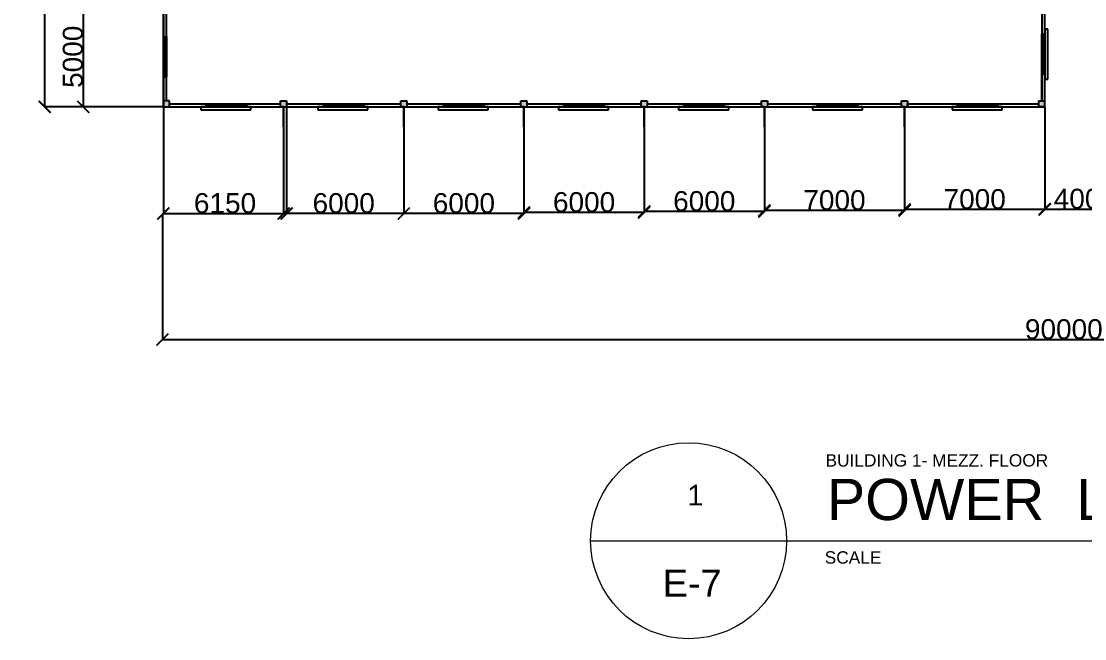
# Model space of a CAD drawing. Header units: millimetres. Extents: x 3339 to 2017737, y 4955 to 2748989.
# Drawn here: x 1295937 to 1349027, y 1636591 to 1667423 of the extents above; entities that cross this region are included whole.
import ezdxf

# ---------------------------------------------------------------- set-up
doc = ezdxf.new("R2010")
doc.units = ezdxf.units.MM
doc.header["$LTSCALE"] = 30
doc.layers.add('MACH BLOCK', color=41, linetype='Continuous', lineweight=5)
doc.layers.add('TEXT MACHLAYOUT', color=255, linetype='Continuous', lineweight=5)
doc.styles.get("Standard").update_dxf_attribs({"font": 'arial.ttf'})
doc.dimstyles.new('ISO-25', dxfattribs={"dimtxt": 1000, "dimasz": 600, "dimexe": 1.25, "dimexo": 0.625, "dimtad": 1, "dimtxsty": 'Standard', "dimblk": 'ARCHTICK', "dimcen": 2.5, "dimclrd": 4, "dimadec": 0, "dimazin": 0, "dimtfac": 1, "dimtmove": 0, "dimatfit": 3, "dimfxl": 1, "dimarcsym": 0})

# ---------------------------------------------------------------- blocks, each defined once
blk = doc.blocks.new('_ArchTick')
at = {"color": 0, "linetype": 'ByBlock', "const_width": 0.15}
blk.add_lwpolyline([(-0.5, -0.5), (0.5, 0.5)], dxfattribs=at)
blk = doc.blocks.new('*D349')
at = {"color": 0, "lineweight": -2, "transparency": 16777216}
for p, q in [((1303033, 1732949), (1297104, 1732949)), ((1303033, 1663149), (1297104, 1663149))]:
    blk.add_line(p, q, dxfattribs=at)
at = {"color": 4, "lineweight": -2, "transparency": 16777216}
blk.add_line((1297105, 1732949), (1297105, 1663149), dxfattribs=at)
at = {"layer": 'Defpoints', "color": 0, "transparency": 16777216}
for p in [(1303034, 1732949), (1297105, 1663149), (1303034, 1663149)]:
    blk.add_point(p, dxfattribs=at)
at = {"color": 4, "lineweight": -2, "transparency": 16777216, "xscale": 600, "yscale": 600, "zscale": 600}
for p, rotation in [((1297105, 1732949), 90), ((1297105, 1663149), 270)]:
    blk.add_blockref('_ArchTick', p, dxfattribs=dict(at, rotation=rotation))
at = {"color": 0, "transparency": 16777216, "insert": (1296594, 1698049), "char_height": 1000, "attachment_point": 5, "rotation": 90}
blk.add_mtext('69800', dxfattribs=at)
blk = doc.blocks.new('*D346')
at = {"color": 0, "lineweight": -2, "transparency": 16777216}
for p, q in [((1303034, 1663148), (1303034, 1657823)), ((1309184, 1663298), (1309184, 1657823))]:
    blk.add_line(p, q, dxfattribs=at)
at = {"color": 4, "lineweight": -2, "transparency": 16777216}
blk.add_line((1303034, 1657824), (1309184, 1657824), dxfattribs=at)
at = {"layer": 'Defpoints', "color": 0, "transparency": 16777216}
for p in [(1303034, 1663149), (1309184, 1663299), (1309184, 1657824)]:
    blk.add_point(p, dxfattribs=at)
at = {"color": 4, "lineweight": -2, "transparency": 16777216, "xscale": 600, "yscale": 600, "zscale": 600, "rotation": 180}
blk.add_blockref('_ArchTick', (1303034, 1657824), dxfattribs=at)
at = {"color": 4, "lineweight": -2, "transparency": 16777216, "xscale": 600, "yscale": 600, "zscale": 600}
blk.add_blockref('_ArchTick', (1309184, 1657824), dxfattribs=at)
at = {"color": 0, "transparency": 16777216, "insert": (1306109, 1658335), "char_height": 1000, "attachment_point": 5}
blk.add_mtext('6150', dxfattribs=at)
blk = doc.blocks.new('*D347')
at = {"color": 0, "lineweight": -2, "transparency": 16777216}
for p, q in [((1309034, 1662148), (1309034, 1657823)), ((1315034, 1662148), (1315034, 1657823))]:
    blk.add_line(p, q, dxfattribs=at)
at = {"color": 4, "lineweight": -2, "transparency": 16777216}
blk.add_line((1315034, 1657824), (1309034, 1657824), dxfattribs=at)
at = {"layer": 'Defpoints', "color": 0, "transparency": 16777216}
for p in [(1309034, 1662149), (1315034, 1662149), (1309034, 1657824)]:
    blk.add_point(p, dxfattribs=at)
at = {"color": 4, "lineweight": -2, "transparency": 16777216, "xscale": 600, "yscale": 600, "zscale": 600, "rotation": 180}
blk.add_blockref('_ArchTick', (1309034, 1657824), dxfattribs=at)
at = {"color": 4, "lineweight": -2, "transparency": 16777216, "xscale": 600, "yscale": 600, "zscale": 600}
blk.add_blockref('_ArchTick', (1315034, 1657824), dxfattribs=at)
at = {"color": 0, "transparency": 16777216, "insert": (1312034, 1658335), "char_height": 1000, "attachment_point": 5}
blk.add_mtext('6000', dxfattribs=at)
blk = doc.blocks.new('*D348')
at = {"color": 0, "lineweight": -2, "transparency": 16777216}
for p, q in [((1315034, 1662148), (1315034, 1657823)), ((1321034, 1662148), (1321034, 1657823))]:
    blk.add_line(p, q, dxfattribs=at)
at = {"color": 4, "lineweight": -2, "transparency": 16777216}
blk.add_line((1321034, 1657824), (1315034, 1657824), dxfattribs=at)
at = {"layer": 'Defpoints', "color": 0, "transparency": 16777216}
for p in [(1315034, 1662149), (1321034, 1662149), (1315034, 1657824)]:
    blk.add_point(p, dxfattribs=at)
at = {"color": 4, "lineweight": -2, "transparency": 16777216, "xscale": 600, "yscale": 600, "zscale": 600, "rotation": 180}
blk.add_blockref('_ArchTick', (1315034, 1657824), dxfattribs=at)
at = {"color": 4, "lineweight": -2, "transparency": 16777216, "xscale": 600, "yscale": 600, "zscale": 600}
blk.add_blockref('_ArchTick', (1321034, 1657824), dxfattribs=at)
at = {"color": 0, "transparency": 16777216, "insert": (1318034, 1658335), "char_height": 1000, "attachment_point": 5}
blk.add_mtext('6000', dxfattribs=at)
blk = doc.blocks.new('*D350')
at = {"color": 0, "lineweight": -2, "transparency": 16777216}
for p, q in [((1321034, 1662148), (1321034, 1657873)), ((1327034, 1662148), (1327034, 1657873))]:
    blk.add_line(p, q, dxfattribs=at)
at = {"color": 4, "lineweight": -2, "transparency": 16777216}
blk.add_line((1327034, 1657874), (1321034, 1657874), dxfattribs=at)
at = {"layer": 'Defpoints', "color": 0, "transparency": 16777216}
for p in [(1321034, 1662149), (1327034, 1662149), (1321034, 1657874)]:
    blk.add_point(p, dxfattribs=at)
at = {"color": 4, "lineweight": -2, "transparency": 16777216, "xscale": 600, "yscale": 600, "zscale": 600, "rotation": 180}
blk.add_blockref('_ArchTick', (1321034, 1657874), dxfattribs=at)
at = {"color": 4, "lineweight": -2, "transparency": 16777216, "xscale": 600, "yscale": 600, "zscale": 600}
blk.add_blockref('_ArchTick', (1327034, 1657874), dxfattribs=at)
at = {"color": 0, "transparency": 16777216, "insert": (1324034, 1658385), "char_height": 1000, "attachment_point": 5}
blk.add_mtext('6000', dxfattribs=at)
blk = doc.blocks.new('*D351')
at = {"color": 0, "lineweight": -2, "transparency": 16777216}
for p, q in [((1327034, 1662148), (1327034, 1657923)), ((1333034, 1662148), (1333034, 1657923))]:
    blk.add_line(p, q, dxfattribs=at)
at = {"color": 4, "lineweight": -2, "transparency": 16777216}
blk.add_line((1333034, 1657924), (1327034, 1657924), dxfattribs=at)
at = {"layer": 'Defpoints', "color": 0, "transparency": 16777216}
for p in [(1327034, 1662149), (1333034, 1662149), (1327034, 1657924)]:
    blk.add_point(p, dxfattribs=at)
at = {"color": 4, "lineweight": -2, "transparency": 16777216, "xscale": 600, "yscale": 600, "zscale": 600, "rotation": 180}
blk.add_blockref('_ArchTick', (1327034, 1657924), dxfattribs=at)
at = {"color": 4, "lineweight": -2, "transparency": 16777216, "xscale": 600, "yscale": 600, "zscale": 600}
blk.add_blockref('_ArchTick', (1333034, 1657924), dxfattribs=at)
at = {"color": 0, "transparency": 16777216, "insert": (1330034, 1658435), "char_height": 1000, "attachment_point": 5}
blk.add_mtext('6000', dxfattribs=at)
blk = doc.blocks.new('*D352')
at = {"color": 0, "lineweight": -2, "transparency": 16777216}
for p, q in [((1333034, 1662148), (1333034, 1657973)), ((1340034, 1662148), (1340034, 1657973))]:
    blk.add_line(p, q, dxfattribs=at)
at = {"color": 4, "lineweight": -2, "transparency": 16777216}
blk.add_line((1340034, 1657974), (1333034, 1657974), dxfattribs=at)
at = {"layer": 'Defpoints', "color": 0, "transparency": 16777216}
for p in [(1333034, 1662149), (1340034, 1662149), (1333034, 1657974)]:
    blk.add_point(p, dxfattribs=at)
at = {"color": 4, "lineweight": -2, "transparency": 16777216, "xscale": 600, "yscale": 600, "zscale": 600, "rotation": 180}
blk.add_blockref('_ArchTick', (1333034, 1657974), dxfattribs=at)
at = {"color": 4, "lineweight": -2, "transparency": 16777216, "xscale": 600, "yscale": 600, "zscale": 600}
blk.add_blockref('_ArchTick', (1340034, 1657974), dxfattribs=at)
at = {"color": 0, "transparency": 16777216, "insert": (1336534, 1658485), "char_height": 1000, "attachment_point": 5}
blk.add_mtext('7000', dxfattribs=at)
blk = doc.blocks.new('*D353')
at = {"color": 0, "lineweight": -2, "transparency": 16777216}
for p, q in [((1340034, 1663148), (1340034, 1658023)), ((1347034, 1663148), (1347034, 1658023))]:
    blk.add_line(p, q, dxfattribs=at)
at = {"color": 4, "lineweight": -2, "transparency": 16777216}
blk.add_line((1347034, 1658024), (1340034, 1658024), dxfattribs=at)
at = {"layer": 'Defpoints', "color": 0, "transparency": 16777216}
for p in [(1340034, 1663149), (1347034, 1663149), (1340034, 1658024)]:
    blk.add_point(p, dxfattribs=at)
at = {"color": 4, "lineweight": -2, "transparency": 16777216, "xscale": 600, "yscale": 600, "zscale": 600, "rotation": 180}
blk.add_blockref('_ArchTick', (1340034, 1658024), dxfattribs=at)
at = {"color": 4, "lineweight": -2, "transparency": 16777216, "xscale": 600, "yscale": 600, "zscale": 600}
blk.add_blockref('_ArchTick', (1347034, 1658024), dxfattribs=at)
at = {"color": 0, "transparency": 16777216, "insert": (1343534, 1658535), "char_height": 1000, "attachment_point": 5}
blk.add_mtext('7000', dxfattribs=at)
blk = doc.blocks.new('*D354')
at = {"color": 0, "lineweight": -2, "transparency": 16777216}
for p, q in [((1347034, 1663148), (1347034, 1658040)), ((1351034, 1663148), (1351034, 1658040))]:
    blk.add_line(p, q, dxfattribs=at)
at = {"color": 4, "lineweight": -2, "transparency": 16777216}
blk.add_line((1347034, 1658042), (1351034, 1658042), dxfattribs=at)
at = {"layer": 'Defpoints', "color": 0, "transparency": 16777216}
for p in [(1347034, 1663149), (1351034, 1663149), (1351034, 1658042)]:
    blk.add_point(p, dxfattribs=at)
at = {"color": 4, "lineweight": -2, "transparency": 16777216, "xscale": 600, "yscale": 600, "zscale": 600, "rotation": 180}
blk.add_blockref('_ArchTick', (1347034, 1658042), dxfattribs=at)
at = {"color": 4, "lineweight": -2, "transparency": 16777216, "xscale": 600, "yscale": 600, "zscale": 600}
blk.add_blockref('_ArchTick', (1351034, 1658042), dxfattribs=at)
at = {"color": 0, "transparency": 16777216, "insert": (1349034, 1658553), "char_height": 1000, "attachment_point": 5}
blk.add_mtext('4000', dxfattribs=at)
blk = doc.blocks.new('*D239')
at = {"color": 0, "lineweight": -2, "transparency": 16777216}
for p, q in [((1392984, 1658191), (1392984, 1651526)), ((1302984, 1657773), (1302984, 1651526))]:
    blk.add_line(p, q, dxfattribs=at)
at = {"color": 4, "lineweight": -2, "transparency": 16777216}
blk.add_line((1302984, 1651527), (1392984, 1651527), dxfattribs=at)
at = {"layer": 'Defpoints', "color": 0, "transparency": 16777216}
for p in [(1392984, 1658192), (1302984, 1657774), (1392984, 1651527)]:
    blk.add_point(p, dxfattribs=at)
at = {"color": 4, "lineweight": -2, "transparency": 16777216, "xscale": 600, "yscale": 600, "zscale": 600, "rotation": 180}
blk.add_blockref('_ArchTick', (1302984, 1651527), dxfattribs=at)
at = {"color": 4, "lineweight": -2, "transparency": 16777216, "xscale": 600, "yscale": 600, "zscale": 600}
blk.add_blockref('_ArchTick', (1392984, 1651527), dxfattribs=at)
at = {"color": 0, "transparency": 16777216, "insert": (1347984, 1652039), "char_height": 1000, "attachment_point": 5}
blk.add_mtext('90000', dxfattribs=at)
blk = doc.blocks.new('*D368')
at = {"color": 0, "lineweight": -2, "transparency": 16777216}
for p, q in [((1303033, 1668149), (1299026, 1668149)), ((1303033, 1663149), (1299026, 1663149))]:
    blk.add_line(p, q, dxfattribs=at)
at = {"color": 4, "lineweight": -2, "transparency": 16777216}
blk.add_line((1299028, 1668149), (1299028, 1663149), dxfattribs=at)
at = {"layer": 'Defpoints', "color": 0, "transparency": 16777216}
for p in [(1303034, 1668149), (1299028, 1663149), (1303034, 1663149)]:
    blk.add_point(p, dxfattribs=at)
at = {"color": 4, "lineweight": -2, "transparency": 16777216, "xscale": 600, "yscale": 600, "zscale": 600}
for p, rotation in [((1299028, 1668149), 90), ((1299028, 1663149), 270)]:
    blk.add_blockref('_ArchTick', p, dxfattribs=dict(at, rotation=rotation))
at = {"color": 0, "transparency": 16777216, "insert": (1298516, 1665649), "char_height": 1000, "attachment_point": 5, "rotation": 90}
blk.add_mtext('5000', dxfattribs=at)

msp = doc.modelspace()

# ---------------------------------------------------------------- hatches: boundary and pattern name
at = {"true_color": 0xf8d731}
h = msp.add_hatch(color=40, dxfattribs=at)
h.dxf.hatch_style = 1
h.paths.add_polyline_path([(1393034.084, 1663448.947), (1392884.084, 1663448.947), (1392734.084, 1663448.947), (1392734.084, 1663298.947), (1392734.084, 1663148.947), (1393034.084, 1663148.947)])
h.paths.add_polyline_path([(1387184.084, 1663448.947), (1387034.084, 1663448.947), (1386884.084, 1663448.947), (1386884.084, 1663298.947), (1386884.084, 1663148.947), (1387184.084, 1663148.947)])
h.paths.add_polyline_path([(1384184.084, 1663448.947), (1384034.084, 1663448.947), (1383884.084, 1663448.947), (1383884.084, 1663298.947), (1383884.084, 1663148.947), (1384184.084, 1663148.947)])
h.paths.add_polyline_path([(1378184.084, 1663448.947), (1378034.084, 1663448.947), (1377884.084, 1663448.947), (1377884.084, 1663298.947), (1377884.084, 1663148.947), (1378184.084, 1663148.947)])
h.paths.add_polyline_path([(1372184.084, 1663448.947), (1372034.084, 1663448.947), (1371884.084, 1663448.947), (1371884.084, 1663298.947), (1371884.084, 1663148.947), (1372184.084, 1663148.947)])
h.paths.add_polyline_path([(1366184.084, 1663448.947), (1366034.084, 1663448.947), (1365884.084, 1663448.947), (1365884.084, 1663298.947), (1365884.084, 1663148.947), (1366184.084, 1663148.947)])
h.paths.add_polyline_path([(1360184.084, 1663448.947), (1360034.084, 1663448.947), (1359884.084, 1663448.947), (1359884.084, 1663298.947), (1359884.084, 1663148.947), (1360184.084, 1663148.947)])
h.paths.add_polyline_path([(1357184.084, 1663448.947), (1357034.084, 1663448.947), (1356884.084, 1663448.947), (1356884.084, 1663298.947), (1356884.084, 1663148.947), (1357184.084, 1663148.947)])
h.paths.add_polyline_path([(1351334.084, 1663448.947), (1351184.084, 1663448.947), (1351034.084, 1663448.947), (1351034.084, 1663148.947), (1351334.084, 1663148.947)])
h.paths.add_polyline_path([(1351334.084, 1666298.947), (1351184.084, 1666298.947), (1351034.084, 1666298.947), (1351034.084, 1665998.947), (1351334.084, 1665998.947)])
h.paths.add_polyline_path([(1351334.084, 1672298.947), (1351184.084, 1672298.947), (1351034.084, 1672298.947), (1351034.084, 1672148.947), (1351034.084, 1671998.947), (1351334.084, 1671998.947)])
h.paths.add_polyline_path([(1351334.084, 1678298.947), (1351184.084, 1678298.947), (1351034.084, 1678298.947), (1351034.084, 1677998.947), (1351334.084, 1677998.947)])
h.paths.add_polyline_path([(1347034.084, 1674298.947), (1346888.192, 1674298.947), (1346738.192, 1674298.947), (1346738.192, 1674148.947), (1346738.192, 1673998.947), (1347034.084, 1673998.947)])
h.paths.add_polyline_path([(1347034.084, 1668148.947), (1347034.084, 1668299.806), (1346738.192, 1668299.806), (1346738.192, 1668149.806), (1346738.192, 1667999.806), (1347034.084, 1667999.806)])
h.paths.add_polyline_path([(1347034.084, 1663448.947), (1346734.084, 1663448.947), (1346734.084, 1663148.947), (1347034.084, 1663148.947)])
h.paths.add_polyline_path([(1393034.084, 1666298.947), (1392884.084, 1666298.947), (1392734.084, 1666298.947), (1392734.084, 1666148.947), (1392734.084, 1665998.947), (1393034.084, 1665998.947)])
h.paths.add_polyline_path([(1393034.084, 1672298.947), (1392884.084, 1672298.947), (1392734.084, 1672298.947), (1392734.084, 1672148.947), (1392734.084, 1671998.947), (1393034.084, 1671998.947)])
h.paths.add_polyline_path([(1393034.084, 1678298.947), (1392884.084, 1678298.947), (1392734.084, 1678298.947), (1392734.084, 1678148.947), (1392734.084, 1677998.947), (1393034.084, 1677998.947)])
h.paths.add_polyline_path([(1340184.084, 1663448.947), (1339884.084, 1663448.947), (1339884.084, 1663148.947), (1340034.084, 1663148.947), (1340184.084, 1663148.947)])
h.paths.add_polyline_path([(1333184.084, 1663448.947), (1332884.084, 1663448.947), (1332884.084, 1663148.947), (1333034.084, 1663148.947), (1333184.084, 1663148.947)])
h.paths.add_polyline_path([(1327184.084, 1663448.947), (1326884.084, 1663448.947), (1326884.084, 1663148.947), (1327034.084, 1663148.947), (1327184.084, 1663148.947)])
h.paths.add_polyline_path([(1321184.084, 1663448.947), (1320884.084, 1663448.947), (1320884.084, 1663148.947), (1321034.084, 1663148.947), (1321184.084, 1663148.947)])
h.paths.add_polyline_path([(1351334.084, 1684298.947), (1351184.084, 1684298.947), (1351034.084, 1684298.947), (1351034.084, 1684148.947), (1351034.084, 1683998.947), (1351334.084, 1683998.947)])
h.paths.add_polyline_path([(1347034.084, 1680298.947), (1346888.192, 1680298.947), (1346738.192, 1680298.947), (1346738.192, 1680148.947), (1346738.192, 1679998.947), (1347034.084, 1679998.947)])
h.paths.add_polyline_path([(1347034.084, 1686298.947), (1346888.192, 1686298.947), (1346738.192, 1686298.947), (1346738.192, 1686148.947), (1346738.192, 1685998.947), (1347034.084, 1685998.947)])
h.paths.add_polyline_path([(1303334.084, 1663448.947), (1303034.084, 1663448.947), (1303034.084, 1663148.947), (1303334.084, 1663148.947)])
h.paths.add_polyline_path([(1309184.084, 1663448.947), (1308884.084, 1663448.947), (1308884.084, 1663148.947), (1309034.084, 1663148.947), (1309184.084, 1663148.947)])
h.paths.add_polyline_path([(1315184.084, 1663448.947), (1314884.084, 1663448.947), (1314884.084, 1663148.947), (1315034.084, 1663148.947), (1315184.084, 1663148.947)])

# ---------------------------------------------------------------- linework, layer by layer
for p, q in [((1303034.084, 1671148.947), (1303034.084, 1663148.947)), ((1303034.084, 1663148.947), (1303034.084, 1668148.947)), ((1347034.084, 1663148.947), (1347034.084, 1668148.947)), ((1303184.084, 1663448.947), (1303184.084, 1667998.947)), ((1346888.192, 1667999.806), (1346888.192, 1663448.947)), ((1347032.521, 1667028.876), (1347032.521, 1664528.876)), ((1347182.521, 1667028.876), (1347032.521, 1667028.876)), ((1347032.521, 1667028.876), (1347032.521, 1667028.876)), ((1347182.521, 1664528.876), (1347182.521, 1667028.876)), ((1303034.084, 1663148.947), (1303034.084, 1664648.947)), ((1303034.084, 1664648.947), (1303184.084, 1664648.947)), ((1346888.192, 1663448.947), (1346888.192, 1664798.947)), ((1346888.192, 1664798.947), (1347038.192, 1664798.947)), ((1347032.521, 1664528.876), (1347182.521, 1664528.876)), ((1303334.084, 1663448.947), (1303034.084, 1663448.947)), ((1303334.084, 1663148.947), (1303334.084, 1663448.947)), ((1308884.084, 1663148.947), (1308884.084, 1663448.947)), ((1308884.084, 1663448.947), (1309184.084, 1663448.947)), ((1309184.084, 1663448.947), (1309184.084, 1663148.947)), ((1314884.084, 1663148.947), (1314884.084, 1663448.947)), ((1314884.084, 1663448.947), (1315184.084, 1663448.947)), ((1315184.084, 1663448.947), (1315184.084, 1663148.947)), ((1320884.084, 1663148.947), (1320884.084, 1663448.947)), ((1320884.084, 1663448.947), (1321184.084, 1663448.947)), ((1321184.084, 1663448.947), (1321184.084, 1663148.947)), ((1326884.084, 1663148.947), (1326884.084, 1663448.947)), ((1326884.084, 1663448.947), (1327184.084, 1663448.947)), ((1327184.084, 1663448.947), (1327184.084, 1663148.947)), ((1332884.084, 1663148.947), (1332884.084, 1663448.947)), ((1332884.084, 1663448.947), (1333184.084, 1663448.947)), ((1333184.084, 1663448.947), (1333184.084, 1663148.947)), ((1339884.084, 1663148.947), (1339884.084, 1663448.947)), ((1339884.084, 1663448.947), (1340184.084, 1663448.947)), ((1340184.084, 1663448.947), (1340184.084, 1663148.947)), ((1346734.084, 1663148.947), (1346734.084, 1663448.947)), ((1346734.084, 1663448.947), (1347034.084, 1663448.947)), ((1303034.084, 1663148.947), (1347034.084, 1663148.947)), ((1303034.084, 1663148.947), (1309034.084, 1663148.947)), ((1303034.084, 1663148.947), (1303334.084, 1663148.947)), ((1303334.084, 1663298.947), (1308884.084, 1663298.947)), ((1303334.084, 1663298.947), (1305184.084, 1663298.947)), ((1307402.521, 1663148.876), (1304902.521, 1663148.876)), ((1304902.521, 1663148.876), (1304902.521, 1662998.876)), ((1304902.521, 1662998.876), (1307402.521, 1662998.876)), ((1304902.521, 1662998.876), (1304902.521, 1662998.876)), ((1305184.084, 1663298.947), (1305184.084, 1663148.947)), ((1307402.521, 1662998.876), (1307402.521, 1663148.876)), ((1309034.084, 1663148.947), (1308884.084, 1663148.947)), ((1309034.084, 1663148.947), (1309034.084, 1662148.947)), ((1309034.084, 1662148.947), (1309034.084, 1663148.947)), ((1309034.084, 1663148.947), (1315034.084, 1663148.947)), ((1309184.084, 1663298.947), (1314884.084, 1663298.947)), ((1309184.084, 1663298.947), (1311034.084, 1663298.947)), ((1309184.084, 1663148.947), (1315034.084, 1663148.947)), ((1313242.521, 1663148.876), (1310742.521, 1663148.876)), ((1310742.521, 1663148.876), (1310742.521, 1662998.876)), ((1310742.521, 1662998.876), (1313242.521, 1662998.876)), ((1310742.521, 1662998.876), (1310742.521, 1662998.876)), ((1311034.084, 1663298.947), (1311034.084, 1663148.947)), ((1313242.521, 1662998.876), (1313242.521, 1663148.876)), ((1315034.084, 1663148.947), (1314884.084, 1663148.947)), ((1315034.084, 1663148.947), (1315034.084, 1662148.947)), ((1315034.084, 1662148.947), (1315034.084, 1663148.947)), ((1315034.084, 1663148.947), (1321034.084, 1663148.947)), ((1315184.084, 1663298.947), (1320884.084, 1663298.947)), ((1315184.084, 1663298.947), (1317034.084, 1663298.947)), ((1315184.084, 1663298.947), (1317034.084, 1663298.947)), ((1315184.084, 1663148.947), (1321034.084, 1663148.947)), ((1319252.521, 1663148.876), (1316752.521, 1663148.876)), ((1316752.521, 1663148.876), (1316752.521, 1662998.876)), ((1316752.521, 1662998.876), (1319252.521, 1662998.876)), ((1316752.521, 1662998.876), (1316752.521, 1662998.876)), ((1317034.084, 1663298.947), (1317034.084, 1663148.947)), ((1319252.521, 1662998.876), (1319252.521, 1663148.876)), ((1321034.084, 1663148.947), (1320884.084, 1663148.947)), ((1321034.084, 1663148.947), (1321034.084, 1662148.947)), ((1321034.084, 1662148.947), (1321034.084, 1663148.947)), ((1321034.084, 1663148.947), (1327034.084, 1663148.947)), ((1321184.084, 1663298.947), (1326884.084, 1663298.947)), ((1321184.084, 1663298.947), (1323034.084, 1663298.947)), ((1321184.084, 1663148.947), (1327034.084, 1663148.947)), ((1325252.521, 1663148.876), (1322752.521, 1663148.876)), ((1322752.521, 1663148.876), (1322752.521, 1662998.876)), ((1322752.521, 1662998.876), (1325252.521, 1662998.876)), ((1322752.521, 1662998.876), (1322752.521, 1662998.876)), ((1323034.084, 1663298.947), (1323034.084, 1663148.947)), ((1325252.521, 1662998.876), (1325252.521, 1663148.876)), ((1327034.084, 1663148.947), (1326884.084, 1663148.947)), ((1327034.084, 1663148.947), (1327034.084, 1662148.947)), ((1327034.084, 1662148.947), (1327034.084, 1663148.947)), ((1327034.084, 1663148.947), (1333034.084, 1663148.947)), ((1327184.084, 1663298.947), (1332884.084, 1663298.947)), ((1327184.084, 1663298.947), (1329034.084, 1663298.947)), ((1327184.084, 1663148.947), (1333034.084, 1663148.947)), ((1331252.521, 1663148.876), (1328752.521, 1663148.876)), ((1328752.521, 1663148.876), (1328752.521, 1662998.876)), ((1328752.521, 1662998.876), (1331252.521, 1662998.876)), ((1328752.521, 1662998.876), (1328752.521, 1662998.876)), ((1329034.084, 1663298.947), (1329034.084, 1663148.947)), ((1331252.521, 1662998.876), (1331252.521, 1663148.876)), ((1333034.084, 1663148.947), (1332884.084, 1663148.947)), ((1333034.084, 1663148.947), (1333034.084, 1662148.947)), ((1333034.084, 1662148.947), (1333034.084, 1663148.947)), ((1333034.084, 1663148.947), (1340034.084, 1663148.947)), ((1333184.084, 1663298.947), (1339884.084, 1663298.947)), ((1333184.084, 1663298.947), (1335684.084, 1663298.947)), ((1333184.084, 1663148.947), (1340034.084, 1663148.947)), ((1337932.521, 1663148.876), (1335432.521, 1663148.876)), ((1335432.521, 1663148.876), (1335432.521, 1662998.876)), ((1335432.521, 1662998.876), (1337932.521, 1662998.876)), ((1335432.521, 1662998.876), (1335432.521, 1662998.876)), ((1335684.084, 1663298.947), (1335684.084, 1663148.947)), ((1335684.084, 1663148.947), (1340184.084, 1663148.947)), ((1337932.521, 1662998.876), (1337932.521, 1663148.876)), ((1340034.084, 1663148.947), (1339884.084, 1663148.947)), ((1340034.084, 1663148.947), (1340034.084, 1662148.947)), ((1340034.084, 1662148.947), (1340034.084, 1663148.947)), ((1340034.084, 1663148.947), (1347034.084, 1663148.947)), ((1340184.084, 1663298.947), (1346734.084, 1663298.947)), ((1340184.084, 1663148.947), (1340184.084, 1663298.947)), ((1340184.084, 1663298.947), (1342684.084, 1663298.947)), ((1340184.084, 1663148.947), (1347034.084, 1663148.947)), ((1344912.521, 1663148.876), (1342412.521, 1663148.876)), ((1342412.521, 1663148.876), (1342412.521, 1662998.876)), ((1342412.521, 1662998.876), (1344912.521, 1662998.876)), ((1342412.521, 1662998.876), (1342412.521, 1662998.876)), ((1342684.084, 1663298.947), (1342684.084, 1663148.947)), ((1344912.521, 1662998.876), (1344912.521, 1663148.876)), ((1347034.084, 1663148.947), (1346734.084, 1663148.947)), ((1347034.084, 1663298.947), (1347034.084, 1663298.947))]:
    msp.add_line(p, q)
at = {"color": 9, "true_color": 0xafd9aa}
for p, q in [((1303034.084, 1666648.947), (1303184.084, 1666648.947)), ((1303034.084, 1664648.947), (1303034.084, 1666648.947)), ((1303034.084, 1666648.947), (1303084.084, 1666648.947)), ((1303084.084, 1666648.947), (1303084.084, 1664648.947)), ((1303134.084, 1664648.947), (1303134.084, 1666648.947)), ((1303184.084, 1666648.947), (1303184.084, 1665648.947)), ((1346888.192, 1666798.947), (1347038.192, 1666798.947)), ((1346888.192, 1664798.947), (1346888.192, 1666798.947)), ((1346888.192, 1666798.947), (1346938.192, 1666798.947)), ((1346938.192, 1666798.947), (1346938.192, 1664798.947)), ((1346988.192, 1664798.947), (1346988.192, 1666798.947)), ((1347038.192, 1666798.947), (1347038.192, 1665798.947)), ((1303184.084, 1665648.947), (1303184.084, 1664648.947)), ((1347038.192, 1665798.947), (1347038.192, 1664798.947)), ((1303184.084, 1664648.947), (1303034.084, 1664648.947)), ((1303084.084, 1664648.947), (1303134.084, 1664648.947)), ((1347038.192, 1664798.947), (1346888.192, 1664798.947)), ((1346938.192, 1664798.947), (1346988.192, 1664798.947)), ((1305184.084, 1663148.947), (1305184.084, 1663298.947)), ((1305184.084, 1663298.947), (1307184.084, 1663298.947)), ((1307184.084, 1663248.947), (1305184.084, 1663248.947)), ((1305184.084, 1663248.947), (1305184.084, 1663198.947)), ((1305184.084, 1663198.947), (1307184.084, 1663198.947)), ((1306184.084, 1663148.947), (1305184.084, 1663148.947)), ((1307184.084, 1663148.947), (1306184.084, 1663148.947)), ((1307184.084, 1663298.947), (1307184.084, 1663148.947)), ((1307184.084, 1663298.947), (1307184.084, 1663248.947)), ((1311034.084, 1663148.947), (1311034.084, 1663298.947)), ((1311034.084, 1663298.947), (1313034.084, 1663298.947)), ((1313034.084, 1663248.947), (1311034.084, 1663248.947)), ((1311034.084, 1663248.947), (1311034.084, 1663198.947)), ((1311034.084, 1663198.947), (1313034.084, 1663198.947)), ((1312034.084, 1663148.947), (1311034.084, 1663148.947)), ((1313034.084, 1663148.947), (1312034.084, 1663148.947)), ((1313034.084, 1663298.947), (1313034.084, 1663148.947)), ((1313034.084, 1663298.947), (1313034.084, 1663248.947)), ((1317034.084, 1663148.947), (1317034.084, 1663298.947)), ((1317034.084, 1663298.947), (1319034.084, 1663298.947)), ((1319034.084, 1663248.947), (1317034.084, 1663248.947)), ((1317034.084, 1663248.947), (1317034.084, 1663198.947)), ((1317034.084, 1663198.947), (1319034.084, 1663198.947)), ((1318034.084, 1663148.947), (1317034.084, 1663148.947)), ((1319034.084, 1663148.947), (1318034.084, 1663148.947)), ((1319034.084, 1663298.947), (1319034.084, 1663148.947)), ((1319034.084, 1663298.947), (1319034.084, 1663248.947)), ((1323034.084, 1663148.947), (1323034.084, 1663298.947)), ((1323034.084, 1663298.947), (1325034.084, 1663298.947)), ((1325034.084, 1663248.947), (1323034.084, 1663248.947)), ((1323034.084, 1663248.947), (1323034.084, 1663198.947)), ((1323034.084, 1663198.947), (1325034.084, 1663198.947)), ((1324034.084, 1663148.947), (1323034.084, 1663148.947)), ((1325034.084, 1663148.947), (1324034.084, 1663148.947)), ((1325034.084, 1663298.947), (1325034.084, 1663148.947)), ((1325034.084, 1663298.947), (1325034.084, 1663248.947)), ((1329034.084, 1663148.947), (1329034.084, 1663298.947)), ((1329034.084, 1663298.947), (1331034.084, 1663298.947)), ((1331034.084, 1663248.947), (1329034.084, 1663248.947)), ((1329034.084, 1663248.947), (1329034.084, 1663198.947)), ((1329034.084, 1663198.947), (1331034.084, 1663198.947)), ((1330034.084, 1663148.947), (1329034.084, 1663148.947)), ((1331034.084, 1663148.947), (1330034.084, 1663148.947)), ((1331034.084, 1663298.947), (1331034.084, 1663148.947)), ((1331034.084, 1663298.947), (1331034.084, 1663248.947)), ((1335684.084, 1663148.947), (1335684.084, 1663298.947)), ((1335684.084, 1663298.947), (1337684.084, 1663298.947)), ((1337684.084, 1663248.947), (1335684.084, 1663248.947)), ((1335684.084, 1663248.947), (1335684.084, 1663198.947)), ((1335684.084, 1663198.947), (1337684.084, 1663198.947)), ((1336684.084, 1663148.947), (1335684.084, 1663148.947)), ((1337684.084, 1663148.947), (1336684.084, 1663148.947)), ((1337684.084, 1663298.947), (1337684.084, 1663148.947)), ((1337684.084, 1663298.947), (1337684.084, 1663248.947)), ((1342684.084, 1663148.947), (1342684.084, 1663298.947)), ((1342684.084, 1663298.947), (1344684.084, 1663298.947)), ((1344684.084, 1663248.947), (1342684.084, 1663248.947)), ((1342684.084, 1663248.947), (1342684.084, 1663198.947)), ((1342684.084, 1663198.947), (1344684.084, 1663198.947)), ((1343684.084, 1663148.947), (1342684.084, 1663148.947)), ((1344684.084, 1663148.947), (1343684.084, 1663148.947)), ((1344684.084, 1663298.947), (1344684.084, 1663148.947)), ((1344684.084, 1663298.947), (1344684.084, 1663248.947))]:
    msp.add_line(p, q, dxfattribs=at)
at = {"layer": 'MACH BLOCK', "color": 85, "true_color": 0x58ba48}
msp.add_line((1324362.365, 1641482.957), (1373748.728, 1641482.957), dxfattribs=at)
at = {"layer": 'MACH BLOCK'}
msp.add_line((1324365.623, 1641482.957), (1324362.365, 1641482.957), dxfattribs=at)
at = {"layer": 'MACH BLOCK', "color": 85, "true_color": 0x58ba48}
msp.add_circle((1329253.912, 1641482.957), 4891.546, dxfattribs=at)

# ---------------------------------------------------------------- texts
at = {"layer": 'TEXT MACHLAYOUT', "attachment_point": 1}
for s, width, gutter_width, heights, insert, char_height in [('BUILDING 1- MEZZ. FLOOR', 13243.68174, 3086.648, [0], (1336089.466, 1645806.067), 617.32954), ('1', 2882.53405, 3086.648, [0], (1329190.556, 1644276.082), 1028.883), ('POWER  LAYOUT', 34622.34682, 10288.826, [9272.543], (1336149.979, 1644573.646), 2057.76512), ('SCALE', 2737.46449, 3086.648, [0], (1336048.111, 1640958.164), 617.3295), ('E-7', 3700.21277, 3086.648, [0], (1327959.554, 1640041.484), 1352.3058)]:
    msp.add_mtext_dynamic_manual_height_columns(s, width=width, gutter_width=gutter_width, heights=heights, dxfattribs=dict(at, insert=insert, char_height=char_height))

# ---------------------------------------------------------------- dimensions: what is measured, and where the dimension line sits
for base, p1, picture, middle in [((1297104.89, 1663148.947), (1303034.084, 1732948.947), '*D349', (1296593.692, 1698048.947)), ((1299027.671, 1663148.947), (1303034.084, 1668148.947), '*D368', (1298516.473, 1665648.947))]:
    dim = msp.add_linear_dim(base=base, p1=p1, p2=(1303034.084, 1663148.947), angle=90, dimstyle='ISO-25')
    dim.commit()
    dim.dimension.update_dxf_attribs({"geometry": picture, "text_midpoint": middle})
for base, p1, p2, picture, middle in [((1309184.084, 1657823.991), (1303034.084, 1663148.947), (1309184.084, 1663298.947), '*D346', (1306109.084, 1658335.189)), ((1340034.084, 1658023.991), (1347034.084, 1663148.947), (1340034.084, 1663148.947), '*D353', (1343534.084, 1658535.189)), ((1351034.084, 1658041.575), (1347034.084, 1663148.947), (1351034.084, 1663148.947), '*D354', (1349034.084, 1658552.773)), ((1309034.084, 1657823.991), (1315034.084, 1662148.947), (1309034.084, 1662148.947), '*D347', (1312034.084, 1658335.189)), ((1315034.084, 1657823.991), (1321034.084, 1662148.947), (1315034.084, 1662148.947), '*D348', (1318034.084, 1658335.189)), ((1321034.084, 1657873.991), (1327034.084, 1662148.947), (1321034.084, 1662148.947), '*D350', (1324034.084, 1658385.189)), ((1327034.084, 1657923.991), (1333034.084, 1662148.947), (1327034.084, 1662148.947), '*D351', (1330034.084, 1658435.189)), ((1333034.084, 1657973.991), (1340034.084, 1662148.947), (1333034.084, 1662148.947), '*D352', (1336534.084, 1658485.189)), ((1392984.084, 1651527.44), (1302984.084, 1657773.991), (1392984.084, 1658191.575), '*D239', (1347984.084, 1652038.638))]:
    dim = msp.add_linear_dim(base=base, p1=p1, p2=p2, dimstyle='ISO-25')
    dim.commit()
    dim.dimension.update_dxf_attribs({"geometry": picture, "text_midpoint": middle})

doc.saveas('drawing.dxf')
